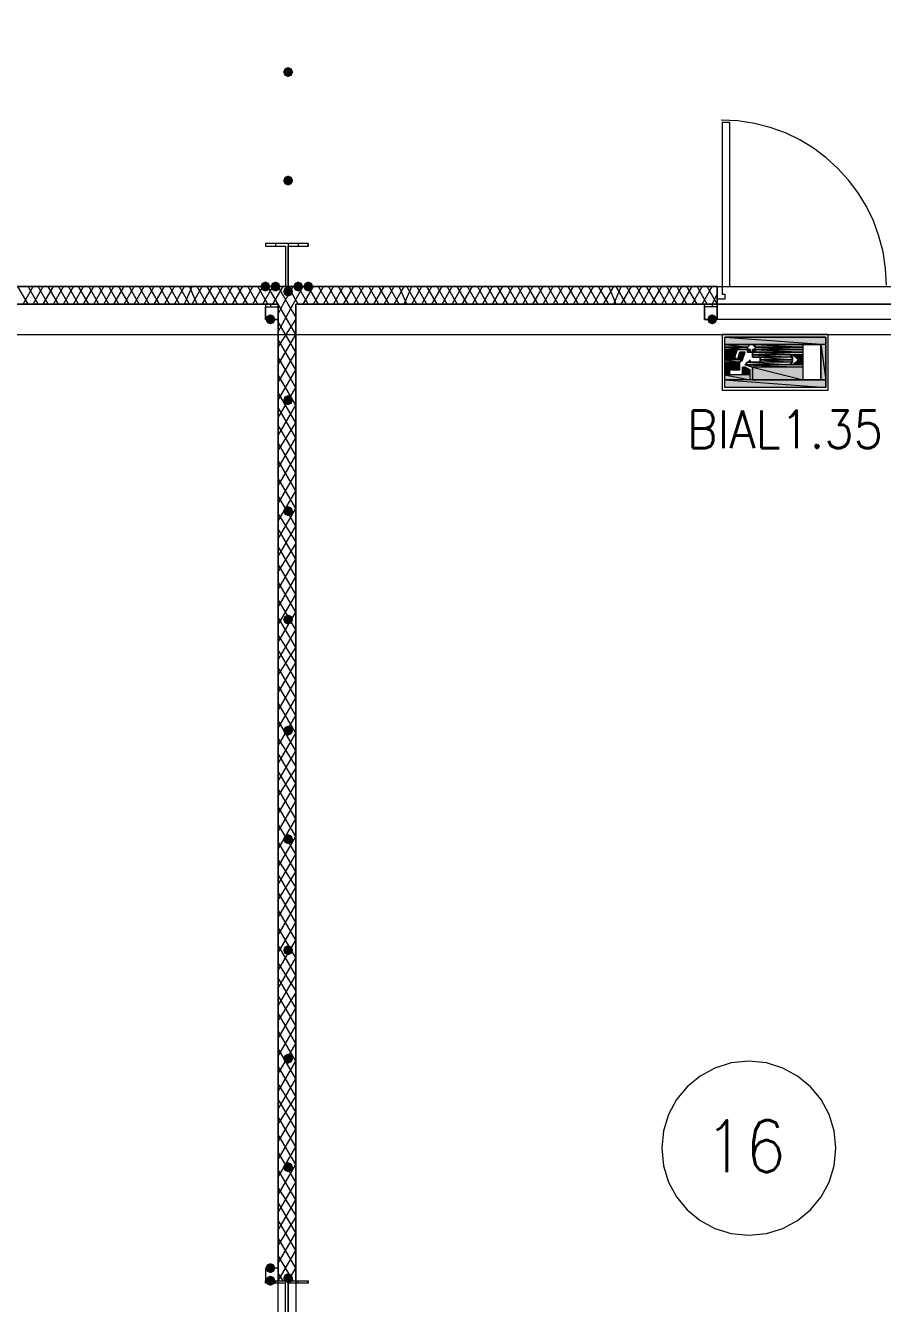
# Model space of a CAD drawing. Header units: millimetres. Extents: x 0 to 420, y 0 to 297.
# Drawn here: x 151.89 to 166.26, y 123.32 to 144.76 of the extents above; entities that cross this region are included whole.
import ezdxf

# ---------------------------------------------------------------- set-up
doc = ezdxf.new("R2010")
doc.units = ezdxf.units.MM
doc.styles.get("Standard").update_dxf_attribs({"font": 'STANDARD'})

msp = doc.modelspace()

# ---------------------------------------------------------------- hatches: boundary and pattern name
for color, points in [(7, [(156.379333, 143.975667), (156.354463, 143.915871), (156.294667, 143.891), (156.234871, 143.915871), (156.21, 143.975667), (156.234871, 144.035462), (156.294667, 144.060333), (156.354462, 144.035463)]), (7, [(156.379333, 142.155333), (156.354463, 142.095537), (156.294667, 142.070667), (156.234871, 142.095537), (156.21, 142.155333), (156.234871, 142.215129), (156.294667, 142.24), (156.354462, 142.215129)]), (7, [(155.998333, 140.377333), (155.973462, 140.317537), (155.913667, 140.292667), (155.853871, 140.317537), (155.829, 140.377333), (155.853871, 140.437129), (155.913667, 140.462), (155.973462, 140.437129)]), (7, [(156.167667, 140.377333), (156.142796, 140.317537), (156.083, 140.292667), (156.023204, 140.317537), (155.998333, 140.377333), (156.023204, 140.437129), (156.083, 140.462), (156.142796, 140.437129)]), (7, [(156.548667, 140.377333), (156.523796, 140.317537), (156.464, 140.292667), (156.404204, 140.317537), (156.379333, 140.377333), (156.404204, 140.437129), (156.464, 140.462), (156.523796, 140.437129)]), (7, [(156.718, 140.377333), (156.693129, 140.317537), (156.633333, 140.292667), (156.573537, 140.317537), (156.548667, 140.377333), (156.573537, 140.437129), (156.633333, 140.462), (156.693129, 140.437129)]), (7, [(156.379333, 140.292667), (156.354463, 140.232871), (156.294667, 140.208), (156.234871, 140.232871), (156.21, 140.292667), (156.234871, 140.352462), (156.294667, 140.377333), (156.354462, 140.352463)]), (7, [(156.083, 139.827), (156.058129, 139.767204), (155.998333, 139.742333), (155.938538, 139.767204), (155.913667, 139.827), (155.938537, 139.886796), (155.998333, 139.911667), (156.058129, 139.886796)]), (7, [(163.491333, 139.827), (163.466462, 139.767204), (163.406667, 139.742333), (163.346871, 139.767204), (163.322, 139.827), (163.346871, 139.886796), (163.406667, 139.911667), (163.466462, 139.886796)]), (82, [(163.999334, 139.361333), (163.999334, 139.318999)]), (82, [(164.084001, 139.276666), (164.041668, 139.276666)]), (82, [(164.126334, 139.318999), (164.084001, 139.318999)]), (82, [(164.084001, 139.276666), (164.126334, 139.276666)]), (82, [(163.914668, 139.022666), (163.957001, 139.022666)]), (7, [(156.379333, 138.472333), (156.354463, 138.412537), (156.294667, 138.387667), (156.234871, 138.412537), (156.21, 138.472333), (156.234871, 138.532129), (156.294667, 138.557), (156.354462, 138.532129)]), (7, [(156.379333, 136.609667), (156.354463, 136.549871), (156.294667, 136.525), (156.234871, 136.549871), (156.21, 136.609667), (156.234871, 136.669462), (156.294667, 136.694333), (156.354462, 136.669463)]), (7, [(156.379333, 134.789333), (156.354463, 134.729537), (156.294667, 134.704667), (156.234871, 134.729537), (156.21, 134.789333), (156.234871, 134.849129), (156.294667, 134.874), (156.354462, 134.849129)]), (7, [(156.379333, 132.926667), (156.354463, 132.866871), (156.294667, 132.842), (156.234871, 132.866871), (156.21, 132.926667), (156.234871, 132.986462), (156.294667, 133.011333), (156.354462, 132.986463)]), (7, [(156.379333, 131.106333), (156.354463, 131.046538), (156.294667, 131.021667), (156.234871, 131.046538), (156.21, 131.106333), (156.234871, 131.166129), (156.294667, 131.191), (156.354462, 131.166129)]), (7, [(156.379333, 129.243667), (156.354463, 129.183871), (156.294667, 129.159), (156.234871, 129.183871), (156.21, 129.243667), (156.234871, 129.303462), (156.294667, 129.328333), (156.354462, 129.303463)]), (7, [(156.379333, 127.423333), (156.354463, 127.363538), (156.294667, 127.338667), (156.234871, 127.363538), (156.21, 127.423333), (156.234871, 127.483129), (156.294667, 127.508), (156.354462, 127.483129)]), (7, [(156.379333, 125.603), (156.354463, 125.543204), (156.294667, 125.518333), (156.234871, 125.543204), (156.21, 125.603), (156.234871, 125.662796), (156.294667, 125.687667), (156.354462, 125.662796)]), (7, [(156.083, 123.909667), (156.058129, 123.849871), (155.998333, 123.825), (155.938538, 123.849871), (155.913667, 123.909667), (155.938537, 123.969462), (155.998333, 123.994333), (156.058129, 123.969463)]), (7, [(156.083, 123.698), (156.058129, 123.638204), (155.998333, 123.613333), (155.938538, 123.638204), (155.913667, 123.698), (155.938537, 123.757796), (155.998333, 123.782667), (156.058129, 123.757796)]), (7, [(156.379333, 123.740333), (156.354463, 123.680538), (156.294667, 123.655667), (156.234871, 123.680538), (156.21, 123.740333), (156.234871, 123.800129), (156.294667, 123.825), (156.354462, 123.800129)])]:
    msp.add_hatch(color=color).paths.add_polyline_path(points, flags=0)
h = msp.add_hatch(color=82)
h.paths.add_polyline_path([(165.311668, 139.530666), (163.618334, 139.530666), (165.311668, 139.403666)], flags=0)
h.paths.add_polyline_path([(163.618334, 139.530666), (165.311668, 139.403666), (163.618334, 139.403666)], flags=0)
h = msp.add_hatch(color=82)
h.paths.add_polyline_path([(163.618334, 139.403666), (164.930668, 139.403666)], flags=0)
h.paths.add_polyline_path([(164.930668, 139.403666), (163.618334, 139.403666)], flags=0)
h = msp.add_hatch(color=82)
h.paths.add_polyline_path([(164.041668, 139.403666), (163.618334, 139.403666)], flags=0)
h.paths.add_polyline_path([(163.618334, 139.403666), (164.041668, 139.403666)], flags=0)
h.paths.add_polyline_path([(164.041668, 139.403666), (163.618334, 139.403666)], flags=0)
h.paths.add_polyline_path([(164.041668, 139.403666), (163.618334, 139.403666), (164.084001, 139.403666)], flags=0)
h = msp.add_hatch(color=82)
h.paths.add_polyline_path([(164.041668, 139.403666), (163.618334, 139.403666), (163.999334, 139.361333)], flags=0)
h.paths.add_polyline_path([(163.618334, 139.403666), (163.999334, 139.361333), (163.618334, 139.361333)], flags=0)
h = msp.add_hatch(color=82)
h.paths.add_polyline_path([(163.618334, 139.361333), (163.999334, 139.361333)], flags=0)
h.paths.add_polyline_path([(163.999334, 139.361333), (163.618334, 139.361333)], flags=0)
h = msp.add_hatch(color=82)
h.paths.add_polyline_path([(163.618334, 139.361333), (163.999334, 139.361333)], flags=0)
h.paths.add_polyline_path([(163.999334, 139.361333), (163.618334, 139.361333)], flags=0)
h = msp.add_hatch(color=82)
h.paths.add_polyline_path([(163.999334, 139.361333), (163.618334, 139.361333), (163.999334, 139.318999)], flags=0)
h.paths.add_polyline_path([(163.618334, 139.361333), (163.999334, 139.318999), (163.618334, 139.318999)], flags=0)
h = msp.add_hatch(color=82)
h.paths.add_polyline_path([(164.084001, 139.403666), (164.930668, 139.403666)], flags=0)
h.paths.add_polyline_path([(164.930668, 139.403666), (164.084001, 139.403666)], flags=0)
h = msp.add_hatch(color=82)
h.paths.add_polyline_path([(164.084001, 139.403666), (164.930668, 139.403666)], flags=0)
h.paths.add_polyline_path([(164.930668, 139.403666), (164.084001, 139.403666)], flags=0)
h.paths.add_polyline_path([(164.930668, 139.403666), (164.084001, 139.403666)], flags=0)
h.paths.add_polyline_path([(164.084001, 139.403666), (164.930668, 139.403666)], flags=0)
h = msp.add_hatch(color=82)
h.paths.add_polyline_path([(164.930668, 139.403666), (164.126334, 139.403666), (164.930668, 139.361333)], flags=0)
h.paths.add_polyline_path([(164.126334, 139.403666), (164.930668, 139.361333), (164.126334, 139.361333)], flags=0)
h = msp.add_hatch(color=82)
h.paths.add_polyline_path([(164.126334, 139.361333), (164.930668, 139.361333)], flags=0)
h.paths.add_polyline_path([(164.930668, 139.361333), (164.126334, 139.361333)], flags=0)
h = msp.add_hatch(color=82)
h.paths.add_polyline_path([(164.126334, 139.361333), (164.930668, 139.361333)], flags=0)
h.paths.add_polyline_path([(164.930668, 139.361333), (164.126334, 139.361333)], flags=0)
h = msp.add_hatch(color=82)
h.paths.add_polyline_path([(164.126334, 139.361333), (164.930668, 139.361333)], flags=0)
h.paths.add_polyline_path([(164.930668, 139.361333), (164.126334, 139.361333)], flags=0)
h = msp.add_hatch(color=82)
h.paths.add_polyline_path([(164.930668, 139.361333), (164.126334, 139.361333), (164.930668, 139.318999)], flags=0)
h.paths.add_polyline_path([(164.126334, 139.361333), (164.930668, 139.318999), (164.126334, 139.318999)], flags=0)
h = msp.add_hatch(color=82)
h.paths.add_polyline_path([(165.311668, 139.403666), (165.227001, 139.403666), (165.311668, 138.810999)], flags=0)
h.paths.add_polyline_path([(165.227001, 139.403666), (165.311668, 138.810999), (165.227001, 138.810999)], flags=0)
h = msp.add_hatch(color=82)
h.paths.add_polyline_path([(163.618334, 139.318999), (163.999334, 139.318999)], flags=0)
h.paths.add_polyline_path([(163.999334, 139.318999), (163.618334, 139.318999)], flags=0)
h = msp.add_hatch(color=82)
h.paths.add_polyline_path([(163.830001, 139.318999), (163.618334, 139.318999), (163.787668, 139.191999)], flags=0)
h.paths.add_polyline_path([(163.618334, 139.318999), (163.787668, 139.191999), (163.618334, 139.191999)], flags=0)
h = msp.add_hatch(color=82)
h.paths.add_polyline_path([(163.787668, 139.191999), (163.618334, 139.191999), (163.830001, 139.149666)], flags=0)
h.paths.add_polyline_path([(163.618334, 139.191999), (163.830001, 139.149666), (163.618334, 139.149666)], flags=0)
h = msp.add_hatch(color=82)
h.paths.add_polyline_path([(163.914668, 139.149666), (163.618334, 139.149666), (163.872334, 139.107333)], flags=0)
h.paths.add_polyline_path([(163.618334, 139.149666), (163.872334, 139.107333), (163.618334, 139.107333)], flags=0)
h = msp.add_hatch(color=82)
h.paths.add_polyline_path([(163.957001, 139.276666), (163.872334, 139.276666), (163.914668, 139.149666)], flags=0)
h.paths.add_polyline_path([(163.872334, 139.276666), (163.914668, 139.149666), (163.830001, 139.149666)], flags=0)
h = msp.add_hatch(color=82)
h.paths.add_polyline_path([(163.999334, 139.318999), (164.041668, 139.318999)], flags=0)
h.paths.add_polyline_path([(164.041668, 139.318999), (163.999334, 139.318999)], flags=0)
h = msp.add_hatch(color=82)
h.paths.add_polyline_path([(164.041668, 139.276666), (163.999334, 139.318999)], flags=0)
h.paths.add_polyline_path([(164.041668, 139.276666), (163.999334, 139.318999), (164.041668, 139.318999)], flags=0)
h = msp.add_hatch(color=82)
h.paths.add_polyline_path([(163.999334, 139.318999), (163.999334, 139.276666)], flags=0)
h.paths.add_polyline_path([(163.999334, 139.276666), (163.999334, 139.318999)], flags=0)
h = msp.add_hatch(color=82)
h.paths.add_polyline_path([(163.999334, 139.276666), (164.041668, 139.276666)], flags=0)
h.paths.add_polyline_path([(164.041668, 139.276666), (163.999334, 139.276666)], flags=0)
h = msp.add_hatch(color=82)
h.paths.add_polyline_path([(163.999334, 139.276666), (164.041668, 139.276666)], flags=0)
h.paths.add_polyline_path([(164.041668, 139.276666), (163.999334, 139.276666)], flags=0)
h = msp.add_hatch(color=82)
h.paths.add_polyline_path([(163.999334, 139.276666), (164.041668, 139.276666)], flags=0)
h.paths.add_polyline_path([(164.041668, 139.276666), (163.999334, 139.276666)], flags=0)
h.paths.add_polyline_path([(164.041668, 139.276666), (163.999334, 139.276666), (164.930668, 139.276666)], flags=0)
h.paths.add_polyline_path([(163.999334, 139.276666), (164.930668, 139.276666)], flags=0)
h = msp.add_hatch(color=82)
h.paths.add_polyline_path([(164.126334, 139.318999), (164.084001, 139.318999), (164.126334, 139.276666)], flags=0)
h.paths.add_polyline_path([(164.084001, 139.318999), (164.126334, 139.276666), (164.084001, 139.276666)], flags=0)
h = msp.add_hatch(color=82)
h.paths.add_polyline_path([(164.084001, 139.276666), (164.126334, 139.276666)], flags=0)
h.paths.add_polyline_path([(164.126334, 139.276666), (164.084001, 139.276666)], flags=0)
h = msp.add_hatch(color=82)
h.paths.add_polyline_path([(164.930668, 139.276666), (164.126334, 139.276666)], flags=0)
h.paths.add_polyline_path([(164.126334, 139.276666), (164.930668, 139.276666), (164.084001, 139.276666)], flags=0)
h = msp.add_hatch(color=82)
h.paths.add_polyline_path([(164.084001, 139.276666), (164.930668, 139.276666)], flags=0)
h.paths.add_polyline_path([(164.930668, 139.276666), (164.084001, 139.276666)], flags=0)
h = msp.add_hatch(color=82)
h.paths.add_polyline_path([(164.084001, 139.276666), (164.930668, 139.276666)], flags=0)
h.paths.add_polyline_path([(164.930668, 139.276666), (164.084001, 139.276666)], flags=0)
h = msp.add_hatch(color=82)
h.paths.add_polyline_path([(164.930668, 139.276666), (164.084001, 139.276666), (164.930668, 139.234333)], flags=0)
h.paths.add_polyline_path([(164.084001, 139.276666), (164.930668, 139.234333), (164.084001, 139.234333)], flags=0)
h = msp.add_hatch(color=82)
h.paths.add_polyline_path([(164.719001, 139.234333), (164.084001, 139.234333), (164.761334, 139.191999)], flags=0)
h.paths.add_polyline_path([(164.084001, 139.234333), (164.761334, 139.191999), (164.084001, 139.191999)], flags=0)
h = msp.add_hatch(color=82)
h.paths.add_polyline_path([(164.126334, 139.318999), (164.930668, 139.318999)], flags=0)
h.paths.add_polyline_path([(164.930668, 139.318999), (164.126334, 139.318999)], flags=0)
h = msp.add_hatch(color=82)
h.paths.add_polyline_path([(164.126334, 139.318999), (164.930668, 139.318999)], flags=0)
h.paths.add_polyline_path([(164.930668, 139.318999), (164.126334, 139.318999)], flags=0)
h = msp.add_hatch(color=82)
h.paths.add_polyline_path([(164.126334, 139.318999), (164.930668, 139.318999)], flags=0)
h.paths.add_polyline_path([(164.930668, 139.318999), (164.126334, 139.318999)], flags=0)
h = msp.add_hatch(color=82)
h.paths.add_polyline_path([(164.126334, 139.318999), (164.930668, 139.318999)], flags=0)
h.paths.add_polyline_path([(164.930668, 139.318999), (164.126334, 139.318999)], flags=0)
h = msp.add_hatch(color=82)
h.paths.add_polyline_path([(164.126334, 139.318999), (164.930668, 139.318999)], flags=0)
h.paths.add_polyline_path([(164.930668, 139.318999), (164.126334, 139.318999)], flags=0)
h = msp.add_hatch(color=82)
h.paths.add_polyline_path([(164.930668, 139.318999), (164.126334, 139.318999), (164.930668, 139.276666)], flags=0)
h.paths.add_polyline_path([(164.126334, 139.318999), (164.930668, 139.276666), (164.126334, 139.276666)], flags=0)
h = msp.add_hatch(color=82)
h.paths.add_polyline_path([(164.126334, 139.276666), (164.930668, 139.276666)], flags=0)
h.paths.add_polyline_path([(164.930668, 139.276666), (164.126334, 139.276666)], flags=0)
h = msp.add_hatch(color=82)
h.paths.add_polyline_path([(164.761334, 139.191999), (164.211001, 139.191999), (164.761334, 139.149666)], flags=0)
h.paths.add_polyline_path([(164.211001, 139.191999), (164.761334, 139.149666), (164.211001, 139.149666)], flags=0)
h = msp.add_hatch(color=82)
h.paths.add_polyline_path([(164.211001, 139.149666), (164.253334, 139.149666)], flags=0)
h.paths.add_polyline_path([(164.253334, 139.149666), (164.211001, 139.149666)], flags=0)
h = msp.add_hatch(color=82)
h.paths.add_polyline_path([(164.761334, 139.149666), (164.211001, 139.149666), (164.761334, 139.107333)], flags=0)
h.paths.add_polyline_path([(164.211001, 139.149666), (164.761334, 139.107333), (164.211001, 139.107333)], flags=0)
h = msp.add_hatch(color=82)
h.paths.add_polyline_path([(164.930668, 139.234333), (164.761334, 139.234333), (164.930668, 139.149666)], flags=0)
h.paths.add_polyline_path([(164.761334, 139.234333), (164.930668, 139.149666), (164.846001, 139.149666)], flags=0)
h = msp.add_hatch(color=82)
h.paths.add_polyline_path([(164.930668, 139.149666), (164.846001, 139.149666), (164.930668, 139.064999)], flags=0)
h.paths.add_polyline_path([(164.846001, 139.149666), (164.930668, 139.064999), (164.761334, 139.064999)], flags=0)
h = msp.add_hatch(color=82)
h.paths.add_polyline_path([(163.872334, 139.107333), (163.618334, 139.107333), (163.872334, 138.980333)], flags=0)
h.paths.add_polyline_path([(163.618334, 139.107333), (163.872334, 138.980333), (163.618334, 138.980333)], flags=0)
h = msp.add_hatch(color=82)
h.paths.add_polyline_path([(163.703001, 138.980333), (163.618334, 138.980333), (163.703001, 138.895666)], flags=0)
h.paths.add_polyline_path([(163.618334, 138.980333), (163.703001, 138.895666), (163.618334, 138.895666)], flags=0)
h = msp.add_hatch(color=82)
h.paths.add_polyline_path([(163.957001, 139.022666), (163.914668, 139.022666), (164.041668, 138.980333)], flags=0)
h.paths.add_polyline_path([(163.914668, 139.022666), (164.041668, 138.980333), (163.914668, 138.980333)], flags=0)
h = msp.add_hatch(color=82)
h.paths.add_polyline_path([(164.041668, 138.980333), (163.914668, 138.980333), (164.041668, 138.895666)], flags=0)
h.paths.add_polyline_path([(163.914668, 138.980333), (164.041668, 138.895666), (163.914668, 138.895666)], flags=0)
h = msp.add_hatch(color=82)
h.paths.add_polyline_path([(164.761334, 139.107333), (163.999334, 139.107333), (164.719001, 139.064999)], flags=0)
h.paths.add_polyline_path([(163.999334, 139.107333), (164.719001, 139.064999), (163.957001, 139.064999)], flags=0)
h = msp.add_hatch(color=82)
h.paths.add_polyline_path([(164.930668, 139.064999), (163.957001, 139.064999), (164.930668, 139.022666)], flags=0)
h.paths.add_polyline_path([(163.957001, 139.064999), (164.930668, 139.022666), (164.084001, 139.022666)], flags=0)
h = msp.add_hatch(color=82)
h.paths.add_polyline_path([(164.930668, 139.022666), (164.084001, 139.022666), (164.930668, 138.810999)], flags=0)
h.paths.add_polyline_path([(164.084001, 139.022666), (164.930668, 138.810999), (164.084001, 138.810999)], flags=0)
h = msp.add_hatch(color=82)
h.paths.add_polyline_path([(164.041668, 138.895666), (163.618334, 138.895666), (164.041668, 138.810999)], flags=0)
h.paths.add_polyline_path([(163.618334, 138.895666), (164.041668, 138.810999), (163.618334, 138.810999)], flags=0)
h = msp.add_hatch(color=82)
h.paths.add_polyline_path([(165.311668, 138.810999), (163.618334, 138.810999), (165.311668, 138.683999)], flags=0)
h.paths.add_polyline_path([(163.618334, 138.810999), (165.311668, 138.683999), (163.618334, 138.683999)], flags=0)
h = msp.add_hatch(color=82)
h.paths.add_polyline_path([(164.084001, 138.810999), (165.311668, 138.810999)], flags=0)
h.paths.add_polyline_path([(165.311668, 138.810999), (164.084001, 138.810999)], flags=0)

# ---------------------------------------------------------------- linework, layer by layer
at = {"color": 5, "lineweight": 0}
msp.add_lwpolyline([(124.290668, 139.572999), (235.669667, 139.572999), (242.146667, 139.572999), (242.146667, 143.086666), (261.831667, 143.086666), (261.831667, 139.572999), (374.607667, 139.572999), (379.857, 139.572999), (379.857, 188.467999), (268.224001, 188.467999), (261.958667, 188.467999), (261.958667, 184.869666)], dxfattribs=at)
at = {"color": 8, "lineweight": 0}
msp.add_lwpolyline([(122.131667, 187.452), (122.131667, 140.377333), (243.586, 140.377333), (243.586, 187.452)], close=True, dxfattribs=at)
at = {"color": 7, "lineweight": 0}
for points in [[(166.327667, 140.3985), (166.313351, 140.682009), (166.271333, 140.957327), (166.203007, 141.223061), (166.109766, 141.477818), (165.993004, 141.720204), (165.854114, 141.948824), (165.694491, 142.162286), (165.515528, 142.359195), (165.318619, 142.538158), (165.105157, 142.697781), (164.876537, 142.83667), (164.634151, 142.953432), (164.379395, 143.046674), (164.11366, 143.115), (163.838342, 143.157018), (163.554833, 143.171333)], [(155.913667, 141.097), (155.913667, 141.054667)], [(156.083, 141.097), (156.083, 141.054667)], [(156.294667, 141.097), (156.294667, 140.377333)], [(156.464, 141.097), (156.464, 141.054667)], [(156.633333, 141.097), (156.633333, 141.054667)], [(163.491333, 140.377333), (149.055667, 140.377333)], [(151.934333, 140.081), (151.765, 140.377333)], [(151.849667, 140.081), (152.019, 140.377333)], [(152.103667, 140.081), (151.934333, 140.377333)], [(152.019, 140.081), (152.188333, 140.377333)], [(152.273, 140.081), (152.103667, 140.377333)], [(152.188333, 140.081), (152.357667, 140.377333)], [(152.442333, 140.081), (152.273, 140.377333)], [(152.357667, 140.081), (152.527, 140.377333)], [(152.611667, 140.081), (152.442333, 140.377333)], [(152.527, 140.081), (152.696333, 140.377333)], [(152.781, 140.081), (152.611667, 140.377333)], [(152.696333, 140.081), (152.865667, 140.377333)], [(152.950333, 140.081), (152.781, 140.377333)], [(152.865667, 140.081), (153.035, 140.377333)], [(153.119667, 140.081), (152.950333, 140.377333)], [(153.035, 140.081), (153.204333, 140.377333)], [(153.289, 140.081), (153.119667, 140.377333)], [(153.204333, 140.081), (153.373667, 140.377333)], [(153.458333, 140.081), (153.289, 140.377333)], [(153.373667, 140.081), (153.543, 140.377333)], [(153.627667, 140.081), (153.458333, 140.377333)], [(153.543, 140.081), (153.712333, 140.377333)], [(153.797, 140.081), (153.627667, 140.377333)], [(153.712333, 140.081), (153.881667, 140.377333)], [(153.966333, 140.081), (153.797, 140.377333)], [(153.881667, 140.081), (154.051, 140.377333)], [(154.135667, 140.081), (153.966333, 140.377333)], [(154.051, 140.081), (154.220333, 140.377333)], [(154.305, 140.081), (154.135667, 140.377333)], [(154.220333, 140.081), (154.389667, 140.377333)], [(154.474333, 140.081), (154.305, 140.377333)], [(154.389667, 140.081), (154.559, 140.377333)], [(154.643667, 140.081), (154.474333, 140.377333)], [(154.559, 140.081), (154.686, 140.377333)], [(154.770667, 140.081), (154.643667, 140.377333)], [(154.686, 140.081), (154.855333, 140.377333)], [(154.94, 140.081), (154.770667, 140.377333)], [(154.855333, 140.081), (155.024667, 140.377333)], [(155.109333, 140.081), (154.94, 140.377333)], [(155.024667, 140.081), (155.194, 140.377333)], [(155.278667, 140.081), (155.109333, 140.377333)], [(155.194, 140.081), (155.363333, 140.377333)], [(155.448, 140.081), (155.278667, 140.377333)], [(155.363333, 140.081), (155.532667, 140.377333)], [(155.617333, 140.081), (155.448, 140.377333)], [(155.532667, 140.081), (155.702, 140.377333)], [(155.786667, 140.081), (155.617333, 140.377333)], [(155.702, 140.081), (155.871333, 140.377333)], [(155.956, 140.081), (155.786667, 140.377333)], [(155.871333, 140.081), (156.040667, 140.377333)], [(156.125333, 140.081), (155.956, 140.377333)], [(156.040667, 140.081), (156.21, 140.377333)], [(156.294667, 140.081), (156.125333, 140.377333)], [(156.21, 140.081), (156.379333, 140.377333)], [(156.464, 140.081), (156.294667, 140.377333)], [(156.379333, 140.081), (156.548667, 140.377333)], [(156.633333, 140.081), (156.464, 140.377333)], [(156.548667, 140.081), (156.718, 140.377333)], [(156.802667, 140.081), (156.633333, 140.377333)], [(156.718, 140.081), (156.887333, 140.377333)], [(156.972, 140.081), (156.802667, 140.377333)], [(156.887333, 140.081), (157.056667, 140.377333)], [(157.141333, 140.081), (156.972, 140.377333)], [(157.056667, 140.081), (157.226, 140.377333)], [(157.310667, 140.081), (157.141333, 140.377333)], [(157.226, 140.081), (157.395333, 140.377333)], [(157.48, 140.081), (157.310667, 140.377333)], [(157.395333, 140.081), (157.564667, 140.377333)], [(157.649333, 140.081), (157.48, 140.377333)], [(157.564667, 140.081), (157.734, 140.377333)], [(157.818667, 140.081), (157.649333, 140.377333)], [(157.734, 140.081), (157.903333, 140.377333)], [(157.988, 140.081), (157.818667, 140.377333)], [(157.903333, 140.081), (158.072667, 140.377333)], [(158.157333, 140.081), (157.988, 140.377333)], [(158.072667, 140.081), (158.242, 140.377333)], [(158.284333, 140.081), (158.157333, 140.377333)], [(158.242, 140.081), (158.369, 140.377333)], [(158.453667, 140.081), (158.284333, 140.377333)], [(158.369, 140.081), (158.538333, 140.377333)], [(158.623, 140.081), (158.453667, 140.377333)], [(158.538333, 140.081), (158.707667, 140.377333)], [(158.792333, 140.081), (158.623, 140.377333)], [(158.707667, 140.081), (158.877, 140.377333)], [(158.961667, 140.081), (158.792333, 140.377333)], [(158.877, 140.081), (159.046333, 140.377333)], [(159.131, 140.081), (158.961667, 140.377333)], [(159.046333, 140.081), (159.215667, 140.377333)], [(159.300333, 140.081), (159.131, 140.377333)], [(159.215667, 140.081), (159.385, 140.377333)], [(159.469667, 140.081), (159.300333, 140.377333)], [(159.385, 140.081), (159.554333, 140.377333)], [(159.639, 140.081), (159.469667, 140.377333)], [(159.554333, 140.081), (159.723667, 140.377333)], [(159.808333, 140.081), (159.639, 140.377333)], [(159.723667, 140.081), (159.893, 140.377333)], [(159.977667, 140.081), (159.808333, 140.377333)], [(159.893, 140.081), (160.062333, 140.377333)], [(160.147, 140.081), (159.977667, 140.377333)], [(160.062333, 140.081), (160.231667, 140.377333)], [(160.316333, 140.081), (160.147, 140.377333)], [(160.231667, 140.081), (160.401, 140.377333)], [(160.485667, 140.081), (160.316333, 140.377333)], [(160.401, 140.081), (160.570333, 140.377333)], [(160.655, 140.081), (160.485667, 140.377333)], [(160.570333, 140.081), (160.739667, 140.377333)], [(160.824333, 140.081), (160.655, 140.377333)], [(160.739667, 140.081), (160.909, 140.377333)], [(160.993667, 140.081), (160.824333, 140.377333)], [(160.909, 140.081), (161.078333, 140.377333)], [(161.163, 140.081), (160.993667, 140.377333)], [(161.078333, 140.081), (161.247667, 140.377333)], [(161.332333, 140.081), (161.163, 140.377333)], [(161.247667, 140.081), (161.417, 140.377333)], [(161.501667, 140.081), (161.332333, 140.377333)], [(161.417, 140.081), (161.586333, 140.377333)], [(161.671, 140.081), (161.501667, 140.377333)], [(161.586333, 140.081), (161.755667, 140.377333)], [(161.798, 140.081), (161.671, 140.377333)], [(161.755667, 140.081), (161.882667, 140.377333)], [(161.967333, 140.081), (161.798, 140.377333)], [(161.882667, 140.081), (162.052, 140.377333)], [(162.136667, 140.081), (161.967333, 140.377333)], [(162.052, 140.081), (162.221333, 140.377333)], [(162.306, 140.081), (162.136667, 140.377333)], [(162.221333, 140.081), (162.390667, 140.377333)], [(162.475333, 140.081), (162.306, 140.377333)], [(162.390667, 140.081), (162.56, 140.377333)], [(162.644667, 140.081), (162.475333, 140.377333)], [(162.56, 140.081), (162.729333, 140.377333)], [(162.814, 140.081), (162.644667, 140.377333)], [(162.729333, 140.081), (162.898667, 140.377333)], [(162.983333, 140.081), (162.814, 140.377333)], [(162.898667, 140.081), (163.068, 140.377333)], [(163.152667, 140.081), (162.983333, 140.377333)], [(163.068, 140.081), (163.237333, 140.377333)], [(163.322, 140.081), (163.152667, 140.377333)], [(163.237333, 140.081), (163.406667, 140.377333)], [(163.491333, 140.081), (163.322, 140.377333)], [(163.406667, 140.081), (163.491333, 140.250333)], [(163.491333, 140.335), (163.491333, 140.377333)], [(163.491333, 140.377333), (163.491333, 140.165667), (163.491333, 140.081)], [(163.491333, 140.081), (163.491333, 140.165667), (163.491333, 140.377333), (163.491333, 140.165667)], [(149.055667, 140.081), (156.125333, 140.081)], [(155.998333, 140.081), (155.998333, 140.038667)], [(156.125333, 139.911667), (156.21, 140.081)], [(156.125333, 139.615333), (156.379333, 140.081)], [(156.421667, 139.573), (156.125333, 140.081)], [(156.125333, 140.081), (156.125333, 123.698), (156.421667, 123.698), (156.421667, 140.081)], [(156.421667, 139.869333), (156.294667, 140.081)], [(156.421667, 140.081), (163.491333, 140.081)], [(163.406667, 140.081), (163.406667, 140.038667)], [(163.491333, 139.954), (163.491333, 140.081), (164.973, 140.081)], [(164.973, 140.081), (166.454667, 140.081), (166.454667, 139.954)], [(156.125333, 139.361333), (156.421667, 139.827)], [(156.421667, 139.276667), (156.125333, 139.784667)], [(164.973, 139.827), (163.491333, 139.827), (163.491333, 139.954)], [(166.454667, 139.954), (166.454667, 139.827), (164.973, 139.827)], [(156.125333, 139.065), (156.421667, 139.573)], [(156.421667, 138.980333), (156.125333, 139.488333)], [(156.125333, 138.768667), (156.421667, 139.276667)], [(156.421667, 138.684), (156.125333, 139.192)], [(156.125333, 138.472333), (156.421667, 138.980333)], [(156.421667, 138.387667), (156.125333, 138.895667)], [(156.125333, 138.176), (156.421667, 138.684)], [(156.421667, 138.091333), (156.125333, 138.599333)], [(156.125333, 137.879667), (156.421667, 138.387667)], [(156.421667, 137.837333), (156.125333, 138.345333)], [(156.125333, 137.625667), (156.421667, 138.091333)], [(156.421667, 137.541), (156.125333, 138.049)], [(156.125333, 137.329333), (156.421667, 137.837333)], [(156.421667, 137.244667), (156.125333, 137.752667)], [(156.125333, 137.033), (156.421667, 137.541)], [(156.421667, 136.948333), (156.125333, 137.456333)], [(156.125333, 136.736667), (156.421667, 137.244667)], [(156.421667, 136.652), (156.125333, 137.16)], [(156.125333, 136.440333), (156.421667, 136.948333)], [(156.421667, 136.355667), (156.125333, 136.863667)], [(156.125333, 136.144), (156.421667, 136.652)], [(156.421667, 136.101667), (156.125333, 136.567333)], [(156.125333, 135.847667), (156.421667, 136.355667)], [(156.421667, 135.805333), (156.125333, 136.313333)], [(156.125333, 135.593667), (156.421667, 136.059333)], [(156.421667, 135.509), (156.125333, 136.017)], [(156.125333, 135.297333), (156.421667, 135.805333)], [(156.421667, 135.212667), (156.125333, 135.720667)], [(156.125333, 135.001), (156.421667, 135.509)], [(156.421667, 134.916333), (156.125333, 135.424333)], [(156.125333, 134.704667), (156.421667, 135.212667)], [(156.421667, 134.62), (156.125333, 135.128)], [(156.125333, 134.408333), (156.421667, 134.916333)], [(156.421667, 134.323667), (156.125333, 134.831667)], [(156.125333, 134.112), (156.421667, 134.62)], [(156.421667, 134.069667), (156.125333, 134.535333)], [(156.125333, 133.858), (156.421667, 134.323667)], [(156.421667, 133.773333), (156.125333, 134.281333)], [(156.125333, 133.561667), (156.421667, 134.069667)], [(156.421667, 133.477), (156.125333, 133.985)], [(156.125333, 133.265333), (156.421667, 133.773333)], [(156.421667, 133.180667), (156.125333, 133.688667)], [(156.125333, 132.969), (156.421667, 133.477)], [(156.421667, 132.884333), (156.125333, 133.392333)], [(156.125333, 132.672667), (156.421667, 133.180667)], [(156.421667, 132.588), (156.125333, 133.096)], [(156.125333, 132.376333), (156.421667, 132.884333)], [(156.421667, 132.334), (156.125333, 132.799667)], [(156.125333, 132.08), (156.421667, 132.588)], [(156.421667, 132.037667), (156.125333, 132.545667)], [(156.125333, 131.826), (156.421667, 132.291667)], [(156.421667, 131.741333), (156.125333, 132.249333)], [(156.125333, 131.529667), (156.421667, 132.037667)], [(156.421667, 131.445), (156.125333, 131.953)], [(156.125333, 131.233333), (156.421667, 131.741333)], [(156.421667, 131.148667), (156.125333, 131.656667)], [(156.125333, 130.937), (156.421667, 131.445)], [(156.421667, 130.852333), (156.125333, 131.360333)], [(156.125333, 130.640667), (156.421667, 131.148667)], [(156.421667, 130.556), (156.125333, 131.064)], [(156.125333, 130.344333), (156.421667, 130.852333)], [(156.421667, 130.302), (156.125333, 130.767667)], [(156.125333, 130.090333), (156.421667, 130.556)], [(156.421667, 130.005667), (156.125333, 130.513667)], [(156.125333, 129.794), (156.421667, 130.302)], [(156.421667, 129.709333), (156.125333, 130.217333)], [(156.125333, 129.497667), (156.421667, 130.005667)], [(156.421667, 129.413), (156.125333, 129.921)], [(156.125333, 129.201333), (156.421667, 129.709333)], [(156.421667, 129.116667), (156.125333, 129.624667)], [(156.125333, 128.905), (156.421667, 129.413)], [(156.421667, 128.820333), (156.125333, 129.328333)], [(156.125333, 128.608667), (156.421667, 129.116667)], [(156.421667, 128.566333), (156.125333, 129.032)], [(156.125333, 128.312333), (156.421667, 128.820333)], [(156.421667, 128.27), (156.125333, 128.778)], [(156.125333, 128.058333), (156.421667, 128.524)], [(156.421667, 127.973667), (156.125333, 128.481667)], [(156.125333, 127.762), (156.421667, 128.27)], [(156.421667, 127.677333), (156.125333, 128.185333)], [(156.125333, 127.465667), (156.421667, 127.973667)], [(156.421667, 127.381), (156.125333, 127.889)], [(156.125333, 127.169333), (156.421667, 127.677333)], [(156.421667, 127.084667), (156.125333, 127.592667)], [(156.125333, 126.873), (156.421667, 127.381)], [(165.481, 125.9205), (165.451328, 126.214844), (165.366228, 126.488996), (165.231572, 126.737083), (165.053232, 126.953232), (164.837083, 127.131572), (164.588996, 127.266228), (164.314844, 127.351328), (164.0205, 127.381), (163.726156, 127.351328), (163.452004, 127.266228), (163.203917, 127.131572), (162.987768, 126.953232), (162.809428, 126.737083), (162.674772, 126.488996), (162.589672, 126.214844), (162.56, 125.9205)], [(156.421667, 126.788333), (156.125333, 127.296333)], [(156.125333, 126.576667), (156.421667, 127.084667)], [(156.421667, 126.534333), (156.125333, 127)], [(156.125333, 126.322667), (156.421667, 126.788333)], [(156.421667, 126.238), (156.125333, 126.746)], [(156.125333, 126.026333), (156.421667, 126.534333)], [(156.421667, 125.941667), (156.125333, 126.449667)], [(156.125333, 125.73), (156.421667, 126.238)], [(156.421667, 125.645333), (156.125333, 126.153333)], [(156.125333, 125.433667), (156.421667, 125.941667)], [(156.421667, 125.349), (156.125333, 125.857)], [(162.56, 125.9205), (162.589672, 125.626156), (162.674772, 125.352004), (162.809428, 125.103917), (162.987768, 124.887768), (163.203917, 124.709428), (163.452004, 124.574772), (163.726156, 124.489672), (164.0205, 124.46), (164.314844, 124.489672), (164.588996, 124.574772), (164.837083, 124.709428), (165.053232, 124.887768), (165.231572, 125.103917), (165.366228, 125.352004), (165.451328, 125.626156), (165.481, 125.9205)], [(156.125333, 125.137333), (156.421667, 125.645333)], [(156.421667, 125.052667), (156.125333, 125.560667)], [(156.125333, 124.841), (156.421667, 125.349)], [(156.421667, 124.798667), (156.125333, 125.264333)], [(156.125333, 124.544667), (156.421667, 125.052667)], [(156.421667, 124.502333), (156.125333, 125.010333)], [(156.125333, 124.290667), (156.421667, 124.756333)], [(156.421667, 124.206), (156.125333, 124.714)], [(156.125333, 123.994333), (156.421667, 124.502333)], [(156.421667, 123.909667), (156.125333, 124.417667)], [(156.125333, 123.698), (156.421667, 124.206)], [(156.379333, 123.698), (156.125333, 124.121333)], [(156.21, 123.698), (156.125333, 123.825)], [(156.294667, 123.698), (156.421667, 123.909667)], [(155.913667, 123.655667), (155.913667, 123.698)], [(156.083, 123.655667), (156.083, 123.698)], [(156.294667, 122.978333), (156.294667, 123.698)], [(156.464, 123.655667), (156.464, 123.698)], [(156.633333, 123.655667), (156.633333, 123.698)]]:
    msp.add_lwpolyline(points, dxfattribs=at)
for points in [[(163.576, 143.129), (163.576, 140.377333), (163.703, 140.377333), (163.703, 143.129)], [(156.633333, 141.097), (155.913667, 141.097), (155.913667, 141.054667), (156.252333, 141.054667), (156.252333, 140.377333), (155.913667, 140.377333), (156.633333, 140.377333), (156.294667, 140.377333), (156.294667, 141.054667), (156.633333, 141.054667)], [(163.491333, 140.165667), (163.491333, 140.377333), (163.576, 140.377333), (163.576, 140.250333), (163.618333, 140.250333), (163.618333, 140.165667)], [(156.125333, 140.081), (155.913667, 140.081), (155.913667, 139.827), (156.125333, 139.827)], [(156.125333, 140.038667), (156.125333, 139.827), (155.913667, 139.827), (155.913667, 140.038667)], [(163.279667, 140.081), (163.491333, 140.081), (163.491333, 139.827), (163.279667, 139.827)], [(163.279667, 140.038667), (163.279667, 139.827), (163.491333, 139.827), (163.491333, 140.038667)], [(156.125333, 123.909667), (155.913667, 123.909667), (155.913667, 123.698), (156.125333, 123.698), (156.125333, 123.909667), (155.913667, 123.909667), (155.913667, 123.698), (156.125333, 123.698)], [(156.633333, 122.978333), (155.913667, 122.978333), (155.913667, 123.020667), (156.252333, 123.020667), (156.252333, 123.655667), (155.913667, 123.655667), (155.913667, 123.698), (156.633333, 123.698), (156.633333, 123.655667), (156.294667, 123.655667), (156.294667, 123.020667), (156.633333, 123.020667)]]:
    msp.add_lwpolyline(points, close=True, dxfattribs=at)
at = {"color": 43, "lineweight": 0}
for points in [[(139.022667, 140.081), (139.022667, 105.579333), (156.125333, 105.579333), (156.125333, 140.081)], [(173.524333, 140.081), (156.421667, 140.081), (156.421667, 105.579333), (173.524333, 105.579333)]]:
    msp.add_lwpolyline(points, close=True, dxfattribs=at)
at = {"color": 92, "lineweight": 0}
msp.add_lwpolyline([(165.354001, 139.572999), (163.576001, 139.572999), (163.576001, 138.641666), (165.354001, 138.641666)], close=True, dxfattribs=at)
at = {"color": 82, "lineweight": 0}
for points in [[(165.311668, 139.530666), (163.618334, 139.530666), (165.311668, 139.403666)], [(163.618334, 139.530666), (165.311668, 139.403666), (163.618334, 139.403666)], [(163.618334, 139.530666), (165.311668, 139.530666), (165.311668, 138.683999), (163.618334, 138.683999)], [(163.618334, 139.403666), (164.930668, 139.403666)], [(164.930668, 139.403666), (163.618334, 139.403666)], [(164.041668, 139.403666), (163.618334, 139.403666)], [(163.618334, 139.403666), (164.041668, 139.403666)], [(164.041668, 139.403666), (163.618334, 139.403666)], [(164.041668, 139.403666), (163.618334, 139.403666), (164.084001, 139.403666)], [(163.618334, 139.403666), (164.041668, 139.403666)], [(164.041668, 139.403666), (163.618334, 139.403666)], [(164.041668, 139.403666), (163.618334, 139.403666)], [(163.618334, 139.403666), (164.041668, 139.403666)], [(164.041668, 139.403666), (163.618334, 139.403666)], [(164.041668, 139.403666), (163.618334, 139.403666)], [(163.618334, 139.403666), (164.041668, 139.403666)], [(164.041668, 139.403666), (163.618334, 139.403666)], [(164.041668, 139.403666), (163.618334, 139.403666), (163.999334, 139.361333)], [(163.618334, 139.403666), (163.999334, 139.361333), (163.618334, 139.361333)], [(163.618334, 139.361333), (163.999334, 139.361333)], [(163.999334, 139.361333), (163.618334, 139.361333)], [(163.618334, 139.361333), (163.999334, 139.361333)], [(163.999334, 139.361333), (163.618334, 139.361333)], [(163.999334, 139.361333), (163.618334, 139.361333)], [(163.618334, 139.361333), (163.999334, 139.361333)], [(163.999334, 139.361333), (163.618334, 139.361333)], [(163.999334, 139.361333), (163.618334, 139.361333)], [(163.618334, 139.361333), (163.999334, 139.361333)], [(163.999334, 139.361333), (163.618334, 139.361333)], [(163.999334, 139.361333), (163.618334, 139.361333), (163.999334, 139.318999)], [(163.618334, 139.361333), (163.999334, 139.318999), (163.618334, 139.318999)], [(163.999334, 139.361333), (163.999334, 139.318999)], [(163.999334, 139.318999), (163.999334, 139.361333)], [(164.084001, 139.403666), (164.930668, 139.403666)], [(164.930668, 139.403666), (164.084001, 139.403666)], [(164.084001, 139.403666), (164.930668, 139.403666)], [(164.930668, 139.403666), (164.084001, 139.403666)], [(164.930668, 139.403666), (164.084001, 139.403666)], [(164.084001, 139.403666), (164.930668, 139.403666)], [(164.126334, 139.403666), (164.084001, 139.403666), (164.126334, 139.361333)], [(164.084001, 139.403666), (164.126334, 139.361333)], [(164.126334, 139.403666), (164.084001, 139.403666)], [(164.126334, 139.403666), (164.084001, 139.403666)], [(164.930668, 139.403666), (164.126334, 139.403666), (164.930668, 139.361333)], [(164.126334, 139.403666), (164.930668, 139.361333), (164.126334, 139.361333)], [(164.126334, 139.361333), (164.930668, 139.361333)], [(164.930668, 139.361333), (164.126334, 139.361333)], [(164.126334, 139.361333), (164.930668, 139.361333)], [(164.930668, 139.361333), (164.126334, 139.361333)], [(164.126334, 139.361333), (164.930668, 139.361333)], [(164.930668, 139.361333), (164.126334, 139.361333)], [(164.930668, 139.361333), (164.126334, 139.361333), (164.930668, 139.318999)], [(164.126334, 139.361333), (164.930668, 139.318999), (164.126334, 139.318999)], [(164.930668, 139.403666), (165.227001, 139.403666), (165.227001, 138.810999), (164.930668, 138.810999)], [(165.311668, 139.403666), (165.227001, 139.403666), (165.311668, 138.810999)], [(165.227001, 139.403666), (165.311668, 138.810999), (165.227001, 138.810999)], [(163.618334, 139.318999), (163.999334, 139.318999)], [(163.999334, 139.318999), (163.618334, 139.318999)], [(163.830001, 139.318999), (163.618334, 139.318999), (163.787668, 139.191999)], [(163.618334, 139.318999), (163.787668, 139.191999), (163.618334, 139.191999)], [(163.787668, 139.191999), (163.618334, 139.191999), (163.830001, 139.149666)], [(163.618334, 139.191999), (163.830001, 139.149666), (163.618334, 139.149666)], [(163.914668, 139.149666), (163.618334, 139.149666), (163.872334, 139.107333)], [(163.618334, 139.149666), (163.872334, 139.107333), (163.618334, 139.107333)], [(163.703001, 138.980333), (163.872334, 138.980333), (163.872334, 139.107333), (163.957001, 139.276666), (163.872334, 139.276666), (163.830001, 139.149666), (163.787668, 139.191999), (163.830001, 139.318999), (163.999334, 139.318999), (163.999334, 139.276666), (164.041668, 139.276666), (164.084001, 139.276666), (164.084001, 139.191999), (164.211001, 139.191999), (164.211001, 139.107333), (164.041668, 139.107333), (164.041668, 139.149666), (163.957001, 139.064999), (164.084001, 139.022666), (164.084001, 138.810999), (164.041668, 138.810999), (164.041668, 138.980333), (163.914668, 139.022666), (163.914668, 138.895666), (163.703001, 138.895666)], [(163.872334, 139.276666), (163.914668, 139.149666), (163.830001, 139.149666)], [(163.957001, 139.276666), (163.872334, 139.276666), (163.914668, 139.149666)], [(163.999334, 139.318999), (164.041668, 139.318999)], [(164.041668, 139.318999), (163.999334, 139.318999)], [(164.041668, 139.276666), (163.999334, 139.318999)], [(164.041668, 139.276666), (163.999334, 139.318999), (164.041668, 139.318999)], [(163.999334, 139.318999), (163.999334, 139.276666)], [(163.999334, 139.276666), (163.999334, 139.318999)], [(163.999334, 139.276666), (164.041668, 139.276666)], [(164.041668, 139.276666), (163.999334, 139.276666)], [(163.999334, 139.276666), (164.041668, 139.276666)], [(164.041668, 139.276666), (163.999334, 139.276666)], [(163.999334, 139.276666), (164.041668, 139.276666)], [(164.041668, 139.276666), (163.999334, 139.276666)], [(163.999334, 139.276666), (164.041668, 139.276666)], [(164.041668, 139.276666), (163.999334, 139.276666)], [(164.041668, 139.276666), (163.999334, 139.276666), (164.930668, 139.276666)], [(163.999334, 139.276666), (164.930668, 139.276666)], [(164.084001, 139.276666), (164.041668, 139.276666)], [(164.084001, 139.276666), (164.041668, 139.276666)], [(164.126334, 139.318999), (164.084001, 139.318999)], [(164.126334, 139.318999), (164.084001, 139.318999), (164.126334, 139.276666)], [(164.084001, 139.318999), (164.126334, 139.276666), (164.084001, 139.276666)], [(164.084001, 139.276666), (164.126334, 139.276666)], [(164.084001, 139.276666), (164.126334, 139.276666)], [(164.126334, 139.276666), (164.084001, 139.276666)], [(164.126334, 139.276666), (164.930668, 139.276666), (164.084001, 139.276666)], [(164.084001, 139.276666), (164.930668, 139.276666)], [(164.930668, 139.276666), (164.084001, 139.276666)], [(164.084001, 139.276666), (164.930668, 139.276666)], [(164.930668, 139.276666), (164.084001, 139.276666)], [(164.930668, 139.276666), (164.084001, 139.276666), (164.930668, 139.234333)], [(164.084001, 139.276666), (164.930668, 139.234333), (164.084001, 139.234333)], [(164.719001, 139.234333), (164.084001, 139.234333), (164.761334, 139.191999)], [(164.084001, 139.234333), (164.761334, 139.191999), (164.084001, 139.191999)], [(164.126334, 139.318999), (164.930668, 139.318999)], [(164.930668, 139.318999), (164.126334, 139.318999)], [(164.126334, 139.318999), (164.930668, 139.318999)], [(164.930668, 139.318999), (164.126334, 139.318999)], [(164.126334, 139.318999), (164.930668, 139.318999)], [(164.930668, 139.318999), (164.126334, 139.318999)], [(164.126334, 139.318999), (164.930668, 139.318999)], [(164.930668, 139.318999), (164.126334, 139.318999)], [(164.126334, 139.318999), (164.930668, 139.318999)], [(164.930668, 139.318999), (164.126334, 139.318999)], [(164.930668, 139.318999), (164.126334, 139.318999), (164.930668, 139.276666)], [(164.126334, 139.318999), (164.930668, 139.276666), (164.126334, 139.276666)], [(164.126334, 139.276666), (164.126334, 139.318999)], [(164.126334, 139.276666), (164.930668, 139.276666)], [(164.930668, 139.276666), (164.126334, 139.276666)], [(164.930668, 139.276666), (164.126334, 139.276666)], [(164.761334, 139.191999), (164.211001, 139.191999), (164.761334, 139.149666)], [(164.211001, 139.191999), (164.761334, 139.149666), (164.211001, 139.149666)], [(164.211001, 139.149666), (164.253334, 139.149666)], [(164.253334, 139.149666), (164.211001, 139.149666)], [(164.761334, 139.149666), (164.211001, 139.149666), (164.761334, 139.107333)], [(164.211001, 139.149666), (164.761334, 139.107333), (164.211001, 139.107333)], [(164.761334, 139.149666), (164.719001, 139.234333), (164.761334, 139.234333), (164.846001, 139.149666), (164.761334, 139.064999), (164.719001, 139.064999), (164.761334, 139.149666), (164.253334, 139.149666)], [(164.930668, 139.234333), (164.761334, 139.234333), (164.930668, 139.149666)], [(164.761334, 139.234333), (164.930668, 139.149666), (164.846001, 139.149666)], [(164.846001, 139.149666), (164.930668, 139.064999), (164.761334, 139.064999)], [(164.930668, 139.149666), (164.846001, 139.149666), (164.930668, 139.064999)], [(163.872334, 139.107333), (163.618334, 139.107333), (163.872334, 138.980333)], [(163.618334, 139.107333), (163.872334, 138.980333), (163.618334, 138.980333)], [(163.703001, 138.980333), (163.618334, 138.980333), (163.703001, 138.895666)], [(163.618334, 138.980333), (163.703001, 138.895666), (163.618334, 138.895666)], [(163.914668, 139.022666), (163.957001, 139.022666)], [(163.957001, 139.022666), (163.914668, 139.022666), (164.041668, 138.980333)], [(163.914668, 139.022666), (164.041668, 138.980333), (163.914668, 138.980333)], [(164.041668, 138.980333), (163.914668, 138.980333), (164.041668, 138.895666)], [(163.914668, 138.980333), (164.041668, 138.895666), (163.914668, 138.895666)], [(163.999334, 139.107333), (164.719001, 139.064999), (163.957001, 139.064999)], [(164.930668, 139.064999), (163.957001, 139.064999), (164.930668, 139.022666)], [(163.957001, 139.064999), (164.930668, 139.022666), (164.084001, 139.022666)], [(164.761334, 139.107333), (163.999334, 139.107333), (164.719001, 139.064999)], [(164.930668, 139.022666), (164.084001, 139.022666), (164.930668, 138.810999)], [(164.084001, 139.022666), (164.930668, 138.810999), (164.084001, 138.810999)], [(164.041668, 138.895666), (163.618334, 138.895666), (164.041668, 138.810999)], [(163.618334, 138.895666), (164.041668, 138.810999), (163.618334, 138.810999)], [(165.311668, 138.810999), (163.618334, 138.810999), (165.311668, 138.683999)], [(163.618334, 138.810999), (165.311668, 138.683999), (163.618334, 138.683999)], [(164.084001, 138.810999), (165.311668, 138.810999)], [(165.311668, 138.810999), (164.084001, 138.810999)]]:
    msp.add_lwpolyline(points, close=True, dxfattribs=at)

# ---------------------------------------------------------------- texts
at = {"color": 92, "insert": (162.983333, 138.295826), "char_height": 0.627829, "width": 3.20890378, "attachment_point": 1}
msp.add_mtext('BIAL1.35', dxfattribs=at)
at = {"color": 7, "insert": (163.279663, 126.390366), "char_height": 0.872032, "width": 0.872032, "attachment_point": 1}
msp.add_mtext('16', dxfattribs=at)

doc.saveas('drawing.dxf')
